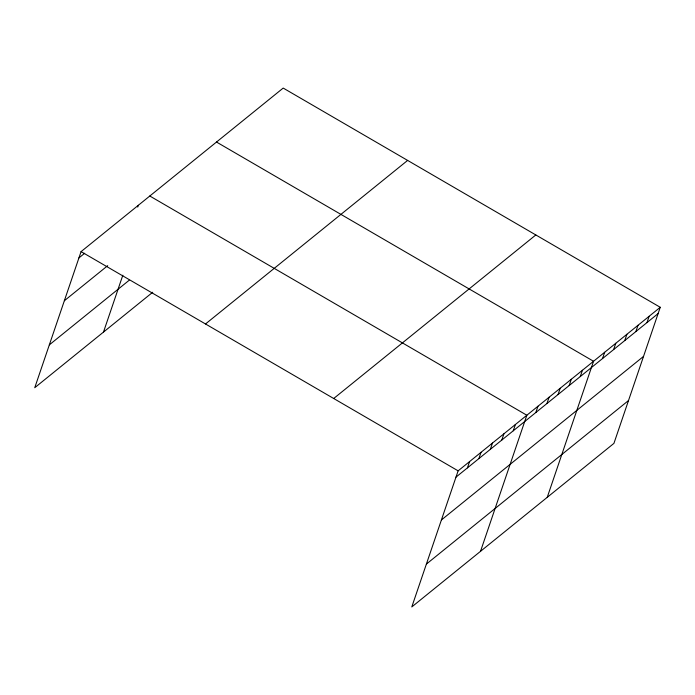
<?xml version="1.0" encoding="UTF-8"?>
<svg xmlns="http://www.w3.org/2000/svg" width="695" height="695" viewBox="0 0 695 695"><rect width="100%" height="100%" fill="white"/><g stroke="black" fill="none" stroke-linecap="round" stroke-linejoin="round"><path stroke-width="1.04" d="M660.25 307.294L458.127 470.845L411.796 606.926L613.928 443.375L660.25 307.294L283.204 88.074L81.072 251.625L34.75 387.706L152.709 292.256M137.732 207.075L138.348 205.286M103.477 332.097L122.833 275.22M467.44 467.865L469.577 461.576M478.89 458.596L481.027 452.315M490.349 449.326L492.486 443.045M501.799 440.057L503.936 433.776M513.257 430.796L515.395 424.506M480.523 551.317L526.845 415.236L149.799 196.016M535.828 412.526L537.965 406.245M546.939 403.534L549.076 397.253M558.059 394.543L560.196 388.253M569.179 385.543L571.316 379.262M580.29 376.551L582.427 370.261M547.226 497.351L593.547 361.27L216.501 142.041M602.53 358.559L604.667 352.278M613.642 349.559L615.779 343.278M624.762 340.567L626.899 334.286M635.873 331.576L638.019 325.286M646.993 322.576L649.13 316.294M78.935 257.906L84.66 253.275M64.357 300.735L107.716 265.655M49.328 344.868L129.174 280.267M205.503 323.966L407.626 160.415M333.696 398.504L535.828 234.953M455.981 477.135L658.113 313.584M441.403 519.964L643.527 356.413M426.382 564.097L628.506 400.546M81.072 251.625L458.127 470.845"/></g></svg>
